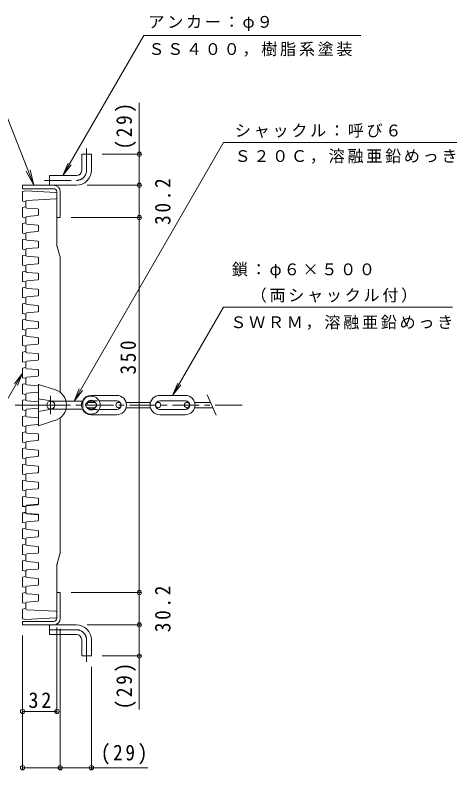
# Model space of a CAD drawing. Units: millimetres at full size, sheet at 1:5; details may follow other scales. Extents: x -1291 to 1380, y -976 to 962.
# Drawn here: x 49 to 461, y -189 to 516 of the extents above; entities that cross this region are included whole.
import ezdxf

# ---------------------------------------------------------------- set-up
doc = ezdxf.new("R2010")
doc.units = ezdxf.units.MM
doc.header["$LTSCALE"] = 5
doc.header["$PDMODE"] = 32
doc.header["$PDSIZE"] = 4
for name, pattern in [('CHAIN1', [8, 5, -1, 1, -1]), ('CHAIN2', [12, 9, -1, 1, -1]), ('DASHED1', [1.8, 1.2, -0.6]), ('DOUBLE_CHAIN1', [8.8, 5, -1, 0.6, -0.6, 0.6, -1])]:
    doc.linetypes.add(name, pattern=pattern)
for name, color, linetype, lineweight in [('E-0', 7, 'CHAIN1', 9), ('E-1', 2, 'Continuous', 9), ('E-2', 3, 'Continuous', 9), ('E-4', 7, 'Continuous', 9), ('E-5', 7, 'Continuous', 9), ('E-6', 6, 'Continuous', 9), ('E-E', 7, 'Continuous', 9), ('E-F', 5, 'Continuous', 5)]:
    doc.layers.add(name, color=color, linetype=linetype, lineweight=lineweight)
doc.styles.add('ＭＳ ゴシック', font='')
doc.styles.get('ＭＳ ゴシック').set_extended_font_data('MS Gothic')

msp = doc.modelspace()

# ---------------------------------------------------------------- linework, layer by layer
at = {"layer": 'E-0', "linetype": 'CHAIN2'}
msp.add_line((48.613, 151.577), (75.406, 151.577), dxfattribs=at)
at = {"layer": 'E-1', "linetype": 'CHAIN1'}
for p, q in [((115.296, 370.777), (115.296, 391.164)), ((75.895, 361.277), (105.796, 361.277)), ((105.796, -58.123), (75.895, -58.123)), ((115.296, -67.623), (115.296, -88.009))]:
    msp.add_line(p, q, dxfattribs=at)
at = {"layer": 'E-1'}
for p, q in [((110.796, 385.778), (119.796, 385.778)), ((110.796, 370.777), (110.796, 385.778)), ((119.796, 370.777), (119.796, 385.778)), ((80.796, 365.778), (105.796, 365.778)), ((80.796, 356.777), (80.796, 365.778)), ((55.596, 356.777), (105.796, 356.777)), ((90.796, 350.577), (90.796, 326.577)), ((87.596, -23.423), (87.596, -47.423)), ((55.596, -50.423), (55.596, -53.623)), ((55.596, -50.423), (84.596, -50.423)), ((55.596, -53.623), (105.796, -53.623)), ((80.796, -53.623), (80.796, -62.623)), ((105.796, -62.623), (80.796, -62.623)), ((110.796, -67.623), (110.796, -82.622)), ((119.796, -67.623), (119.796, -82.622)), ((110.796, -82.622), (119.796, -82.622))]:
    msp.add_line(p, q, dxfattribs=at)
for points in [[(55.596, 356.777), (55.596, 353.577), (84.596, 353.577)], [(87.596, 350.577), (87.596, 326.577), (90.796, 326.577)], [(87.596, -23.423), (90.796, -23.423), (90.796, -47.423)]]:
    msp.add_lwpolyline(points, dxfattribs=at)
for centre, radius, start, end in [((105.796, 370.777), 5, 270, 0), ((105.796, 370.777), 14, 270, 0), ((84.596, 350.577), 6.2, 0, 90), ((84.596, 350.577), 3, 0, 89.99998), ((84.596, -47.423), 6.2, 270, 0), ((84.596, -47.423), 3, 270, 0), ((105.796, -67.623), 14, 0, 90), ((105.796, -67.623), 5, 0, 90)]:
    msp.add_arc(centre, radius, start, end, dxfattribs=at)
at = {"layer": 'E-1', "linetype": 'CHAIN1'}
for centre, start, end in [((105.796, 370.777), 270, 0), ((105.796, -67.623), 0, 90)]:
    msp.add_arc(centre, 9.5, start, end, dxfattribs=at)
at = {"layer": 'E-2'}
for p, q in [((58.596, 351.577), (55.596, 351.077)), ((55.596, 351.077), (55.596, 342.077)), ((86.647, 350.127), (58.596, 351.577)), ((87.596, 300.518), (87.596, 349.128)), ((55.596, 342.077), (58.596, 341.577)), ((58.596, 336.498), (58.596, 341.628)), ((86.647, 344.028), (59.544, 342.627)), ((69.679, 334.654), (59.513, 335.501)), ((70.596, 329.498), (70.596, 333.657)), ((58.596, 326.577), (55.596, 327.077)), ((58.596, 321.527), (58.596, 326.657)), ((69.679, 328.501), (59.513, 327.654)), ((69.679, 319.654), (59.513, 320.501)), ((70.596, 314.498), (70.596, 318.657)), ((58.596, 311.577), (55.596, 312.077)), ((58.596, 306.527), (58.596, 311.657)), ((69.679, 313.501), (59.513, 312.654)), ((69.679, 304.654), (59.513, 305.501)), ((70.596, 299.498), (70.596, 303.657)), ((58.596, 296.577), (55.596, 297.077)), ((58.596, 291.527), (58.596, 296.657)), ((69.679, 298.501), (59.513, 297.654)), ((90.469, 290.499), (87.722, 299.656)), ((69.679, 289.654), (59.513, 290.501)), ((90.596, 163.577), (90.596, 289.637)), ((58.596, 281.577), (55.596, 282.077)), ((69.679, 283.501), (59.513, 282.654)), ((70.596, 284.498), (70.596, 288.657)), ((58.596, 276.527), (58.596, 281.657)), ((69.679, 274.654), (59.513, 275.501)), ((69.679, 268.501), (59.513, 267.654)), ((70.596, 269.498), (70.596, 273.657)), ((58.596, 266.577), (55.596, 267.077)), ((58.596, 261.527), (58.596, 266.657)), ((69.679, 259.654), (59.513, 260.501)), ((70.596, 254.498), (70.596, 258.657)), ((58.596, 251.577), (55.596, 252.077)), ((58.596, 246.527), (58.596, 251.657)), ((69.679, 253.501), (59.513, 252.654)), ((69.679, 244.654), (59.513, 245.501)), ((70.596, 239.498), (70.596, 243.657)), ((58.596, 236.577), (55.596, 237.077)), ((58.596, 231.527), (58.596, 236.657)), ((69.679, 238.501), (59.513, 237.654)), ((69.679, 229.654), (59.513, 230.501)), ((70.596, 224.498), (70.596, 228.657)), ((58.596, 221.577), (55.596, 222.077)), ((58.596, 216.527), (58.596, 221.657)), ((69.679, 223.501), (59.513, 222.654)), ((69.679, 214.654), (59.513, 215.501)), ((70.596, 209.498), (70.596, 213.657)), ((58.596, 206.577), (55.596, 207.077)), ((58.596, 201.527), (58.596, 206.657)), ((69.679, 208.501), (59.513, 207.654)), ((69.679, 199.654), (59.513, 200.501)), ((70.596, 194.498), (70.596, 198.657)), ((58.596, 191.577), (55.596, 192.077)), ((58.596, 186.527), (58.596, 191.657)), ((69.679, 193.501), (59.513, 192.654)), ((69.679, 184.654), (59.513, 185.501)), ((70.596, 179.498), (70.596, 183.657)), ((58.596, 176.577), (55.596, 177.077)), ((58.596, 171.527), (58.596, 176.657)), ((69.679, 178.501), (59.513, 177.654)), ((69.679, 169.654), (59.513, 170.501)), ((70.596, 164.498), (70.596, 169.577)), ((58.596, 161.577), (55.596, 162.077)), ((69.679, 163.501), (59.513, 162.654)), ((58.596, 156.527), (58.596, 161.657)), ((59.513, 155.501), (70.596, 154.577)), ((59.513, 147.654), (70.596, 148.577)), ((70.596, 148.577), (70.596, 154.577)), ((58.596, 146.577), (55.596, 147.077)), ((58.596, 141.527), (58.596, 146.657)), ((69.679, 139.654), (59.513, 140.501)), ((70.596, 138.657), (70.596, 134.498)), ((90.596, 13.518), (90.596, 139.577)), ((58.596, 131.577), (55.596, 132.077)), ((58.596, 126.527), (58.596, 131.657)), ((69.679, 133.501), (59.513, 132.654)), ((69.679, 124.654), (59.513, 125.501)), ((70.596, 119.498), (70.596, 123.657)), ((58.596, 116.577), (55.596, 117.077)), ((58.596, 111.527), (58.596, 116.657)), ((69.679, 118.501), (59.513, 117.654)), ((69.679, 109.654), (59.513, 110.501)), ((70.596, 104.498), (70.596, 108.657)), ((58.596, 101.577), (55.596, 102.077)), ((58.596, 96.527), (58.596, 101.657)), ((69.679, 103.501), (59.513, 102.654)), ((69.679, 94.654), (59.513, 95.501)), ((70.596, 89.498), (70.596, 93.657)), ((58.596, 86.577), (55.596, 87.077)), ((58.596, 81.527), (58.596, 86.657)), ((69.679, 88.501), (59.513, 87.654)), ((69.679, 79.654), (59.513, 80.501)), ((70.596, 74.498), (70.596, 78.657)), ((58.596, 71.577), (55.596, 72.077)), ((58.596, 66.527), (58.596, 71.657)), ((69.679, 73.501), (59.513, 72.654)), ((58.596, 66.577), (55.596, 66.077)), ((55.596, 66.077), (55.596, 57.577)), ((69.679, 64.654), (59.513, 65.501)), ((70.596, 59.458), (70.596, 63.657)), ((58.596, 57.077), (55.596, 57.577)), ((58.596, 57.159), (58.596, 50.996)), ((59.513, 58.156), (69.679, 59.003)), ((59.513, 57.654), (69.679, 58.501)), ((58.596, 51.078), (55.596, 50.578)), ((55.596, 50.578), (55.596, 42.077)), ((69.679, 49.654), (59.513, 50.501)), ((59.513, 49.999), (69.679, 49.152)), ((69.679, 43.501), (59.513, 42.654)), ((70.596, 44.498), (70.596, 48.657)), ((58.596, 41.577), (55.596, 42.077)), ((58.596, 36.578), (55.596, 36.077)), ((58.596, 36.527), (58.596, 41.657)), ((69.679, 34.654), (59.513, 35.501)), ((69.679, 28.501), (59.513, 27.654)), ((70.596, 29.498), (70.596, 33.657)), ((58.596, 21.578), (55.596, 21.077)), ((58.596, 21.527), (58.596, 26.657)), ((69.679, 19.654), (59.513, 20.501)), ((70.596, 14.498), (70.596, 18.657)), ((58.596, 6.527), (58.596, 11.657)), ((69.679, 13.501), (59.513, 12.654)), ((90.469, 12.656), (87.722, 3.499)), ((58.596, 6.578), (55.596, 6.077)), ((69.679, 4.654), (59.513, 5.501)), ((70.596, -0.502), (70.596, 3.657)), ((87.596, -45.973), (87.596, 2.637)), ((58.596, -8.473), (58.596, -3.343)), ((69.679, -1.499), (59.513, -2.346)), ((58.596, -8.422), (55.596, -8.923)), ((69.679, -10.346), (59.513, -9.499)), ((70.596, -15.502), (70.596, -11.343)), ((58.596, -23.502), (58.596, -18.343)), ((69.679, -16.499), (59.513, -17.346)), ((58.596, -23.422), (55.596, -23.923)), ((55.596, -32.923), (55.596, -23.923)), ((69.679, -25.346), (59.513, -24.499)), ((70.596, -30.502), (70.596, -26.343)), ((58.596, -33.423), (55.596, -32.923)), ((58.596, -38.473), (58.596, -33.343)), ((69.679, -31.499), (59.513, -32.346)), ((55.596, -38.923), (58.596, -38.423)), ((55.596, -47.923), (55.596, -38.923)), ((86.647, -40.873), (59.544, -39.472)), ((58.596, -48.423), (55.596, -47.923)), ((86.647, -46.972), (58.596, -48.423))]:
    msp.add_line(p, q, dxfattribs=at)
at = {"layer": 'E-2', "linetype": 'DOUBLE_CHAIN1'}
for p, q in [((55.596, 57.577), (55.596, 57.077)), ((58.596, 56.577), (55.596, 57.077)), ((58.596, 51.577), (55.596, 51.077)), ((55.596, 51.077), (55.596, 50.578))]:
    msp.add_line(p, q, dxfattribs=at)
at = {"layer": 'E-2'}
for points in [[(58.596, 336.577), (55.596, 336.077), (55.596, 327.077)], [(58.596, 321.577), (55.596, 321.077), (55.596, 312.077)], [(58.596, 306.577), (55.596, 306.077), (55.596, 297.077)], [(58.596, 291.577), (55.596, 291.077), (55.596, 282.077)], [(58.596, 276.577), (55.596, 276.077), (55.596, 267.077)], [(58.596, 261.577), (55.596, 261.077), (55.596, 252.077)], [(58.596, 246.577), (55.596, 246.077), (55.596, 237.077)], [(58.596, 231.577), (55.596, 231.077), (55.596, 222.077)], [(58.596, 216.577), (55.596, 216.077), (55.596, 207.077)], [(58.596, 201.577), (55.596, 201.077), (55.596, 192.077)], [(58.596, 186.577), (55.596, 186.077), (55.596, 177.077)], [(58.596, 171.577), (55.596, 171.077), (55.596, 162.077)], [(58.596, 156.577), (55.596, 156.077), (55.596, 147.077)], [(58.596, 141.577), (55.596, 141.077), (55.596, 132.077)], [(58.596, 126.577), (55.596, 126.077), (55.596, 117.077)], [(58.596, 111.577), (55.596, 111.077), (55.596, 102.077)], [(58.596, 96.577), (55.596, 96.077), (55.596, 87.077)], [(58.596, 81.577), (55.596, 81.077), (55.596, 72.077)], [(58.596, 26.577), (55.596, 27.077), (55.596, 36.077)], [(58.596, 11.577), (55.596, 12.077), (55.596, 21.077)], [(58.596, -3.423), (55.596, -2.923), (55.596, 6.077)], [(58.596, -18.423), (55.596, -17.923), (55.596, -8.923)]]:
    msp.add_lwpolyline(points, dxfattribs=at)
for centre, radius, start, end in [((86.596, 349.128), 1, 0, 87.03906), ((59.596, 341.628), 1, 92.96094, 180), ((86.596, 345.027), 1, 272.96094, 0), ((59.596, 336.498), 1, 180, 265.23636), ((69.596, 333.657), 1, 0, 85.23636), ((59.596, 326.657), 1, 94.76364, 180), ((69.596, 329.498), 1, 274.76364, 0), ((59.596, 321.498), 1, 180, 265.23636), ((69.596, 318.657), 1, 0, 85.23636), ((59.596, 311.657), 1, 94.76364, 180), ((69.596, 314.498), 1, 274.76364, 0), ((59.596, 306.498), 1, 180, 265.23636), ((69.596, 303.657), 1, 0, 85.23636), ((59.596, 296.657), 1, 94.76364, 180), ((69.596, 299.498), 1, 274.76364, 0), ((90.596, 300.518), 3, 180, 196.69924), ((59.596, 291.498), 1, 180, 265.23636), ((69.596, 288.657), 1, 0, 85.23636), ((87.596, 289.637), 3, 0, 16.69924), ((59.596, 281.657), 1, 94.76364, 180), ((69.596, 284.498), 1, 274.76364, 0), ((59.596, 276.498), 1, 180, 265.23636), ((69.596, 273.657), 1, 0, 85.23636), ((69.596, 269.498), 1, 274.76364, 0), ((59.596, 266.657), 1, 94.76364, 180), ((59.596, 261.498), 1, 180, 265.23636), ((69.596, 258.657), 1, 0, 85.23636), ((69.596, 254.498), 1, 274.76364, 0), ((59.596, 251.657), 1, 94.76364, 180), ((59.596, 246.498), 1, 180, 265.23636), ((69.596, 243.657), 1, 0, 85.23636), ((59.596, 236.657), 1, 94.76364, 180), ((69.596, 239.498), 1, 274.76364, 0), ((59.596, 231.498), 1, 180, 265.23636), ((69.596, 228.657), 1, 0, 85.23636), ((59.596, 221.657), 1, 94.76364, 180), ((69.596, 224.498), 1, 274.76364, 0), ((59.596, 216.498), 1, 180, 265.23636), ((69.596, 213.657), 1, 0, 85.23636), ((59.596, 206.657), 1, 94.76364, 180), ((69.596, 209.498), 1, 274.76364, 0), ((59.596, 201.498), 1, 180, 265.23636), ((69.596, 198.657), 1, 0, 85.23636), ((59.596, 191.657), 1, 94.76364, 180), ((69.596, 194.498), 1, 274.76364, 0), ((59.596, 186.498), 1, 180, 265.23636), ((69.596, 183.657), 1, 0, 85.23636), ((59.596, 176.657), 1, 94.76364, 180), ((69.596, 179.498), 1, 274.76364, 0), ((59.596, 171.498), 1, 180, 265.23636), ((69.596, 168.657), 1, 0, 85.23636), ((59.596, 161.657), 1, 94.76364, 180), ((69.596, 164.498), 1, 274.76364, 0), ((59.596, 156.498), 1, 180, 265.23636), ((59.596, 146.657), 1, 94.76364, 180), ((59.596, 141.498), 1, 180, 265.23636), ((69.596, 138.657), 1, 0, 85.23636), ((69.596, 134.498), 1, 274.76364, 0), ((59.596, 131.657), 1, 94.76364, 180), ((59.596, 126.498), 1, 180, 265.23636), ((69.596, 123.657), 1, 0, 85.23636), ((59.596, 116.657), 1, 94.76364, 180), ((69.596, 119.498), 1, 274.76364, 0), ((59.596, 111.498), 1, 180, 265.23636), ((69.596, 108.657), 1, 0, 85.23636), ((59.596, 101.657), 1, 94.76364, 180), ((69.596, 104.498), 1, 274.76364, 0), ((59.596, 96.498), 1, 180, 265.23636), ((69.596, 93.657), 1, 0, 85.23636), ((59.596, 86.657), 1, 94.76364, 180), ((69.596, 89.498), 1, 274.76364, 0), ((59.596, 81.498), 1, 180, 265.23636), ((69.596, 78.657), 1, 0, 85.23636), ((59.596, 71.657), 1, 94.76364, 180), ((69.596, 74.498), 1, 274.76364, 0), ((59.596, 66.498), 1, 180, 265.23636), ((69.596, 63.657), 1, 0, 85.23636), ((59.596, 57.159), 1, 94.76364, 180), ((59.596, 56.657), 1, 94.76364, 180), ((69.596, 59.999), 1, 274.76364, 0), ((69.596, 59.498), 1, 274.76364, 357.715), ((69.596, 59.498), 1, 357.715, 0), ((59.596, 51.498), 1, 180, 240.53077), ((59.596, 50.996), 1, 180, 265.23636), ((59.596, 51.498), 1, 240.53077, 265.23636), ((69.596, 48.657), 1, 0, 85.23636), ((59.596, 41.657), 1, 94.76364, 180), ((69.596, 48.156), 1, 0, 85.23636), ((69.596, 44.498), 1, 274.76364, 0), ((59.596, 36.498), 1, 180, 265.23636), ((69.596, 33.657), 1, 0, 85.23636), ((69.596, 29.498), 1, 274.76364, 0), ((59.596, 26.657), 1, 94.76364, 180), ((59.596, 21.498), 1, 180, 265.23636), ((69.596, 18.657), 1, 0, 85.23636), ((69.596, 14.498), 1, 274.76364, 0), ((59.596, 11.657), 1, 94.76364, 180), ((87.596, 13.518), 3, 343.30076, 0), ((59.596, 6.498), 1, 180, 265.23636), ((69.596, 3.657), 1, 0, 85.23636), ((90.596, 2.637), 3, 163.30076, 180), ((59.596, -3.343), 1, 94.76364, 180), ((69.596, -0.502), 1, 274.76364, 0), ((59.596, -8.502), 1, 180, 265.23636), ((69.596, -11.343), 1, 0, 85.23636), ((59.596, -18.343), 1, 94.76364, 180), ((69.596, -15.502), 1, 274.76364, 0), ((59.596, -23.502), 1, 180, 265.23636), ((69.596, -26.343), 1, 0, 85.23636), ((59.596, -33.343), 1, 94.76364, 180), ((69.596, -30.502), 1, 274.76364, 0), ((59.596, -38.473), 1, 180, 267.03906), ((86.596, -41.872), 1, 0, 87.03906), ((86.596, -45.973), 1, 272.96094, 0)]:
    msp.add_arc(centre, radius, start, end, dxfattribs=at)
at = {"layer": 'E-4'}
for p, q in [((164.543, 385.778), (164.543, 433.874)), ((166.043, 385.778), (129.796, 385.778)), ((164.543, 385.778), (164.543, 356.777)), ((166.043, 356.777), (115.796, 356.777)), ((164.543, 356.777), (164.543, 326.577)), ((166.043, 326.577), (100.796, 326.577)), ((164.543, 326.577), (164.543, -23.423)), ((166.043, -23.423), (100.796, -23.423)), ((164.543, -23.423), (164.543, -53.623)), ((87.596, -135.876), (87.596, -55.973)), ((166.043, -53.623), (115.796, -53.623)), ((164.543, -53.623), (164.543, -82.622)), ((90.796, -188.45), (90.796, -57.423)), ((55.596, -188.45), (55.596, -63.623)), ((166.043, -82.622), (129.796, -82.622)), ((164.543, -82.622), (164.543, -132.48)), ((119.796, -188.45), (119.796, -92.622)), ((55.596, -134.376), (87.596, -134.376)), ((55.596, -186.95), (90.796, -186.95)), ((90.796, -186.95), (119.796, -186.95)), ((119.796, -186.95), (172.361, -186.95))]:
    msp.add_line(p, q, dxfattribs=at)
for p in [(164.543, 385.778), (164.543, 356.777), (164.543, 326.577), (164.543, -23.423), (164.543, -53.623), (164.543, -82.622), (55.596, -134.376), (87.596, -134.376), (55.596, -186.95), (90.796, -186.95), (119.796, -186.95)]:
    msp.add_point(p, dxfattribs=at)
at = {"layer": 'E-5'}
for p, q in [((93.296, 365.778), (168.818, 496.585)), ((93.296, 365.778), (98.079, 377.326)), ((93.296, 365.778), (100.905, 375.694)), ((55.596, 181.273), (47.986, 171.356)), ((195.596, 160.577), (203.205, 170.494)), ((103.767, 155.327), (108.55, 166.876))]:
    msp.add_line(p, q, dxfattribs=at)
for points in [[(243.164, 396.77), (103.767, 155.327), (111.376, 165.244)], [(243.164, 242.968), (195.596, 160.577), (200.379, 172.126)], [(-103.111, -93.615), (55.596, 181.273), (50.812, 169.725)]]:
    msp.add_lwpolyline(points, dxfattribs=at)
at = {"layer": 'E-6'}
for p, q in [((70.596, 171.079), (70.596, 132.079)), ((70.596, 170.85), (86.358, 165.801)), ((70.596, 157.577), (82.29, 155.517)), ((70.595, 145.577), (82.29, 147.638)), ((70.596, 132.305), (86.356, 137.353))]:
    msp.add_line(p, q, dxfattribs=at)
at = {"layer": 'E-6', "linetype": 'CHAIN1'}
msp.add_line((81.596, 160.2), (81.596, 142.955), dxfattribs=at)
at = {"layer": 'E-6'}
for radius, start, end in [(15, 288.50261, 71.48906), (4, 279.99381, 80.00619)]:
    msp.add_arc((81.596, 151.577), radius, start, end, dxfattribs=at)
at = {"layer": 'E-E'}
for p, q in [((66.247, 356.778), (10.958, 496.585)), ((371.367, 496.585), (168.818, 496.585)), ((460.978, 396.77), (243.164, 396.77)), ((66.247, 356.778), (58.957, 369.887)), ((66.247, 356.778), (62.599, 371.327)), ((243.164, 242.968), (457.009, 242.968))]:
    msp.add_line(p, q, dxfattribs=at)
at = {"layer": 'E-F'}
for p, q in [((111.968, 155.327), (81.846, 155.327)), ((111.968, 155.327), (111.968, 147.827)), ((119.596, 160.577), (143.596, 160.577)), ((127.096, 155.578), (143.596, 155.578)), ((183.596, 160.577), (207.596, 160.577)), ((183.596, 155.578), (207.596, 155.578)), ((208.796, 155.393), (208.796, 154.059)), ((236.372, 142.078), (227.735, 161.077)), ((122.346, 154.077), (116.846, 154.077)), ((122.346, 149.078), (116.846, 149.078)), ((145.096, 154.077), (146.718, 154.077)), ((145.096, 149.078), (146.718, 149.078)), ((152.242, 154.077), (174.95, 154.077)), ((152.242, 149.078), (174.95, 149.078)), ((182.096, 154.077), (180.473, 154.077)), ((182.096, 149.078), (180.473, 149.078)), ((180.796, 154.434), (180.796, 154.077)), ((180.796, 149.078), (180.796, 148.721)), ((208.796, 149.096), (208.796, 147.762)), ((209.096, 154.077), (210.718, 154.077)), ((209.096, 149.078), (210.718, 149.078)), ((230.917, 154.077), (216.242, 154.077)), ((233.19, 149.078), (216.242, 149.078)), ((111.968, 147.827), (81.846, 147.827)), ((119.596, 142.578), (143.596, 142.578)), ((127.096, 147.577), (143.596, 147.577)), ((183.596, 147.577), (207.596, 147.577)), ((183.596, 142.578), (207.596, 142.578))]:
    msp.add_line(p, q, dxfattribs=at)
at = {"layer": 'E-F', "linetype": 'DASHED1'}
for p, q in [((119.596, 155.578), (127.096, 155.578)), ((119.596, 147.577), (127.096, 147.577))]:
    msp.add_line(p, q, dxfattribs=at)
at = {"layer": 'E-F', "linetype": 'CHAIN1'}
msp.add_line((75.406, 151.577), (264.025, 151.577), dxfattribs=at)
at = {"layer": 'E-F'}
for centre in [(145.096, 151.577), (182.096, 151.578), (209.096, 151.578)]:
    msp.add_circle(centre, 2.5, dxfattribs=at)
for centre, radius, start, end in [((81.846, 151.577), 3.75, 90, 270), ((119.596, 151.577), 9, 90, 155.3756), ((119.596, 151.577), 8.5, 206.17894, 153.82111), ((119.596, 151.577), 4.5, 29.39996, 150.60004), ((119.596, 151.577), 4, 38.1001, 141.8999), ((143.596, 151.577), 9, 270, 90), ((143.596, 151.577), 4, 270, 90), ((183.596, 151.578), 9, 90.00001, 270.00001), ((183.596, 151.578), 4, 90.00001, 270.00001), ((207.596, 151.578), 9, 270.00001, 90.00001), ((207.596, 151.578), 4, 270.00001, 90.00001), ((116.846, 151.577), 2.5, 90, 270), ((119.596, 151.577), 4.5, 209.39996, 330.60004), ((119.596, 151.577), 4, 218.1001, 321.8999), ((119.596, 151.577), 3, 56.44238, 123.55762), ((119.596, 151.577), 3, 236.44238, 303.55762), ((122.346, 151.577), 2.5, 270, 90), ((119.596, 151.577), 9, 204.62445, 270)]:
    msp.add_arc(centre, radius, start, end, dxfattribs=at)
at = {"layer": 'E-F', "linetype": 'DASHED1'}
for centre, radius, start, end in [((81.846, 151.577), 3.75, 270, 90), ((119.596, 151.577), 9, 155.3756, 204.62445), ((119.596, 151.577), 4, 90, 270)]:
    msp.add_arc(centre, radius, start, end, dxfattribs=at)

# ---------------------------------------------------------------- texts
at = {"layer": 'E-4', "color": 2, "char_height": 14.66, "attachment_point": 7, "rotation": 90, "style": 'ＭＳ ゴシック'}
for s, insert in [('\\T1.28;\\W0.9;(29)', (161.543, 390.124)), ('\\T1.28;\\W0.9;30.2', (193.857, 319.802)), ('\\T1.27;\\W0.9;350', (161.543, 180.158)), ('\\T1.28;\\W0.9;30.2', (193.857, -60.398)), ('\\T1.28;\\W0.9;(29)', (161.543, -132.48))]:
    msp.add_mtext(s, dxfattribs=dict(at, insert=insert))
at = {"layer": 'E-4', "color": 2, "char_height": 14.66, "attachment_point": 7, "style": 'ＭＳ ゴシック'}
for s, insert in [('\\T1.27;\\W0.95;32', (60.971, -131.376)), ('\\T1.28;\\W0.9;(29)', (128.611, -183.95))]:
    msp.add_mtext(s, dxfattribs=dict(at, insert=insert))
at = {"layer": 'E-E', "char_height": 11, "attachment_point": 7, "style": 'ＭＳ ゴシック'}
for s, insert in [('\\T1.17;アンカー：φ９', (173.048, 500.816)), ('\\T1.17;ＳＳ４００，樹脂系塗装', (173.048, 476.815)), ('\\T1.17;シャックル：呼び６', (253.74, 401.001)), ('\\T1.17;Ｓ２０Ｃ，溶融亜鉛めっき', (253.478, 376.936)), ('\\T1.17;鎖：φ６×５００', (250.932, 269.796)), ('\\T1.17;\u3000（両シャックル付）', (250.932, 247.198)), ('\\T1.17;ＳＷＲＭ，溶融亜鉛めっき', (249.509, 221.817))]:
    msp.add_mtext(s, dxfattribs=dict(at, insert=insert))

doc.saveas('drawing.dxf')
